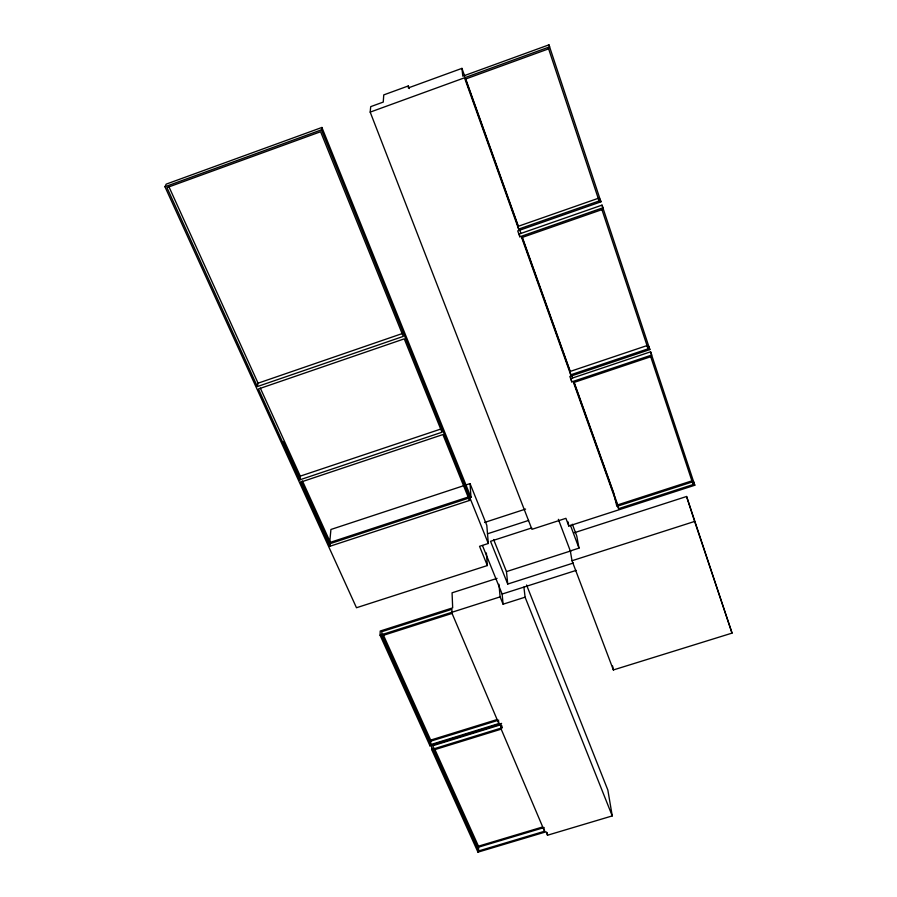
<?xml version="1.0" encoding="UTF-8"?>
<svg xmlns="http://www.w3.org/2000/svg" width="897" height="897" viewBox="0 0 897 897"><rect width="100%" height="100%" fill="white"/><g stroke="black" fill="none" stroke-linecap="round" stroke-linejoin="round"><path stroke-width="1.35" d="M650.572 351.815L651.671 355.066L571.781 381.853L571.064 378.5L650.572 351.815L694.783 485.255L568.799 526.012L565.917 518.32L531.932 529.331L370.192 112.114L370.708 106.642L383.254 102.079L383.748 94.903L408.337 85.933L408.314 87.917L461.933 68.374L464.758 76.279M381.741 635.861L381.875 631.667L451.886 609.287L452.054 613.402L498.81 723.554L430.751 744.577L381.741 635.861L452.054 613.402M526.561 585.001L607.852 790.066L612.247 815.911L547.506 835.23L546.06 831.811L477.966 852.15L431.659 749.522L501.961 727.837L500.403 724.148L430.011 745.889L380.07 635.222L380.216 631.039L452.671 607.863L452.066 592.816L497.061 578.374M329.569 543.829L330.926 529.477L470.05 483.606L486.802 525.317L488.316 543.481L479.547 546.318L487.363 565.547L356.479 607.74L164.958 186.755L166.18 184.143L321.911 127.464L470.981 497.375L329.569 543.829L301.179 481.33M464.074 483.808L469.277 496.68L469.512 500.448L329.939 546.262L330.309 542.349L302.424 480.904M299.755 479.85L258.448 388.962L404.267 338.853L441.974 432.242L299.755 479.85L300.271 476.139L260.321 388.121M488.316 543.481L321.451 129.841L321.911 127.464M257.361 386.562L166.943 187.608L320.61 131.736L403.269 336.397L257.361 386.562L258.078 383.187L168.714 186.262M370.192 112.114L549.614 46.846L548.93 44.85L462.83 76.178L461.933 68.374M164.958 186.755L321.451 129.841M548.639 48.83L465.027 79.228L518.634 229.105L599.095 200.984L548.403 48.146M518.634 229.105L518.13 226.336L598.198 198.327L599.095 200.984M548.93 44.85L600.934 201.825L517.726 230.899L519.834 236.786L602.907 207.801L601.999 205.121L519.329 233.982L519.834 236.786M601.954 209.618L521.673 237.615L570.75 374.8L648.116 348.821L601.921 209.562M258.078 383.187L403.314 333.202M570.75 374.8L570.032 371.481L647.029 345.592L648.116 348.821M601.999 205.121L649.854 349.583L569.853 376.448L571.781 381.853M650.729 356.726L573.542 382.604L618.627 508.655L693.123 484.548L650.527 356.12M300.271 476.139L440.528 429.147M330.309 542.349L469.277 496.68M484.548 522.458L525.586 509.081M487.508 533.793L528.625 520.428M531.764 527.941L490.536 541.306L507.736 584.048L573.407 563.013M618.627 508.655L617.73 504.876L691.879 480.859L693.123 484.548M574.147 532.784L686.597 496.49L732.042 633.114L613.369 669.947L572.017 560.737L570.313 550.926L558.36 519.318M570.313 550.926L578.991 548.134L576.771 536.047L572.353 524.229M507.736 584.048L506.48 571.602L571.243 550.78M572.017 560.737L694.626 521.437L732.042 633.114M523.904 587.098L525.093 597.189L503.082 604.197L502.141 594.049L576.199 570.38M380.07 635.222L500.111 596.875L498.956 584.261M430.751 744.577L430.683 740.092L497.129 719.54M430.011 745.889L429.943 741.404L498.721 720.134M432.903 744.622L501.602 723.408M433.251 750.116L501.188 729.16L500.829 724.731L433.173 745.62L433.251 750.116L478.706 850.928L544.535 831.261L544.277 828.918M478.706 850.928L478.449 846.185L542.674 826.967M477.966 852.15L477.72 847.407L544.199 827.516M283.217 441.795L300.013 478.785M329.939 546.262L300.787 482.104L442.916 434.563L469.512 500.448M383.03 634.224L430.683 740.092M434.316 748.165L478.449 846.185M382.503 636.108L429.943 741.404M433.296 748.827L477.72 847.407M501.188 729.16L544.535 831.261M482.451 545.511L502.141 594.049M500.111 596.875L503.082 604.197M493.619 539.523L506.48 571.602M525.093 597.189L612.247 815.911M570.447 525.339L578.991 548.134M408.337 85.933L409.324 88.556M465.7 78.914L518.444 226.448M519.856 230.406L520.798 233.041M522.211 236.987L570.245 371.358M571.658 375.305L572.6 377.94M574.013 381.898L613.57 492.554L616.856 506.39L693.538 481.554L694.783 485.255M465.24 78.398L518.13 226.336M522.099 237.436L570.032 371.481M573.744 381.864L617.73 504.876M600.026 199.168L600.934 201.825M648.766 346.354L649.854 349.583M686.597 496.49L694.626 521.437M612.595 666L613.369 669.947M568.081 521.919L568.799 526.012M547.204 832.494L547.506 835.23M501.782 725.617L501.961 727.837M486.365 552.978L487.363 565.547M498.631 721.345L498.81 723.554M470.05 483.606L470.981 497.375M431.58 745.026L431.659 749.522"/></g></svg>
